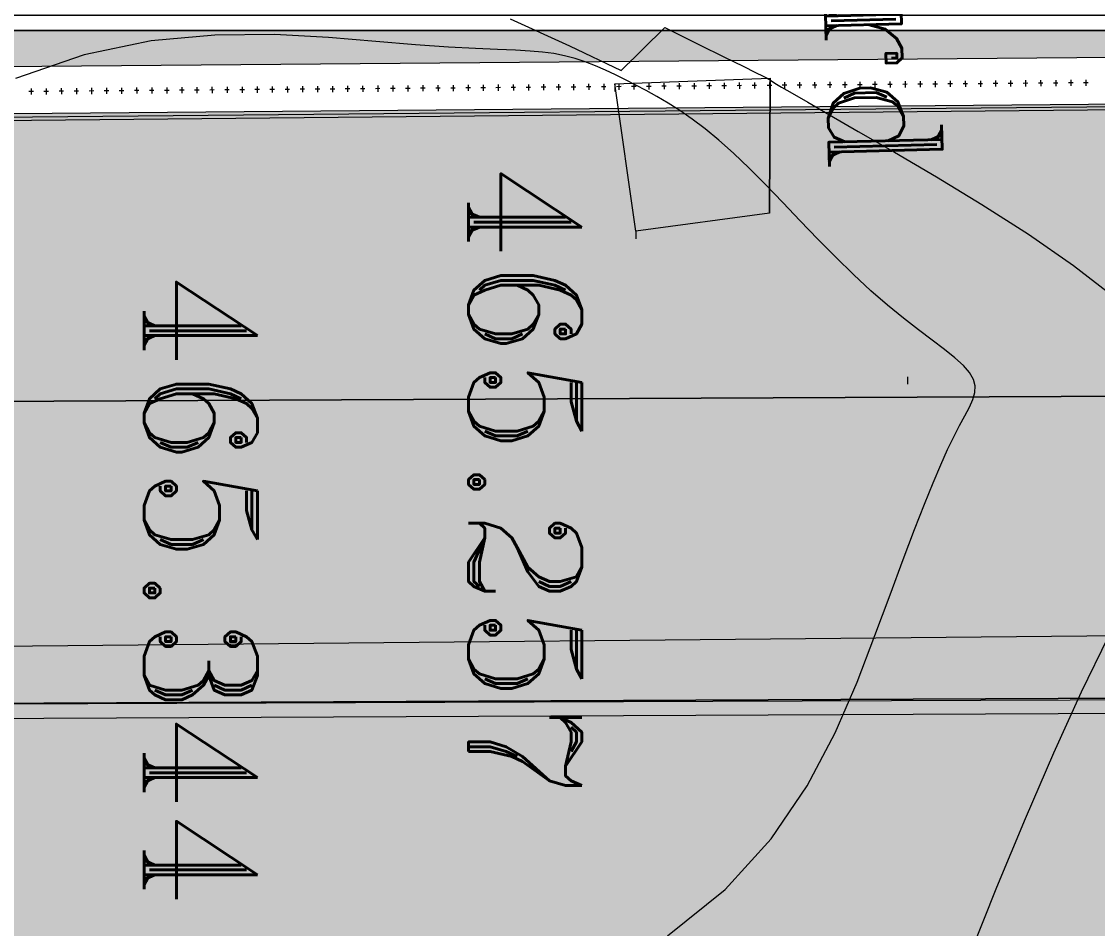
# Model space of a CAD drawing. Header units: millimetres. Extents: x 132836 to 1862386, y -330276 to -143438.
# Drawn here: x 223184 to 230308, y -276730 to -270728 of the extents above; entities that cross this region are included whole.
import ezdxf

# ---------------------------------------------------------------- set-up
doc = ezdxf.new("R2010")
doc.units = ezdxf.units.MM
doc.header["$MEASUREMENT"] = 0
doc.linetypes.add('Wipeout_Contour', pattern=[1000, 0, -1000])
for name, color, linetype in [('Divers - Dessin général', 7, 'Continuous'), ('Nouveau_0', 7, 'Continuous'), ('Nouveau_CN_01_00', 7, 'Continuous'), ('Nouveau_CN_02_00', 7, 'Continuous'), ('Nouveau_mur enbeton', 7, 'Continuous'), ('Nouveau_regard', 7, 'Continuous'), ('Nouveau_rg', 7, 'Continuous'), ('Nouveau_TopoAlt', 7, 'Continuous'), ('Nouveau_TopoJIS', 7, 'Continuous'), ('Sols_ Dalles', 7, 'Continuous'), ('Structure - Murs extérieurs', 7, 'Continuous'), ('TopoAlt', 7, 'Continuous')]:
    doc.layers.add(name, color=color, linetype=linetype)
doc.styles.add('STYLE_GENERE_5', font='romant.shx')

msp = doc.modelspace()

# ---------------------------------------------------------------- hatches: boundary and pattern name
at = {"linetype": 'Continuous', "lineweight": 0, "true_color": 0x6f6f6f}
h = msp.add_hatch(color=8, dxfattribs=at)
h.paths.add_polyline_path([(141848.442, -275935.042), (141848.442, -295062.571), (269220.821, -293826.868), (269220.821, -270902.734), (268763.049, -270902.734), (254213.6, -271040.575), (254213.6, -163437.635), (153156.2, -163437.635), (153156.2, -271040.575), (153182.962, -271040.57), (153183.146, -272000.514, -0.40942736), (149183.681, -275935.042)])
h.paths.add_polyline_path([(158435.584, -260639.953), (155145.584, -260639.953), (155145.584, -248364.953), (155145.584, -243089.974), (155145.584, -242189.974), (158435.584, -242189.974)], flags=0)
h.paths.add_polyline_path([(196775.042, -260810.571), (196775.042, -222495.57), (186955.542, -222495.57), (186955.542, -218295.57), (196754.55, -218295.57), (196754.55, -208495.57), (196754.55, -204495.57), (193355.542, -204495.57), (193355.542, -201780.57), (193355.542, -195161.535), (195576.034, -195161.535), (195576.034, -189810.571), (217850.068, -189810.571), (217850.068, -262266.885), (245610.045, -262266.885), (245610.045, -253395.571), (245626.034, -253395.571), (246426.034, -253395.571), (247826.034, -253395.571), (247826.034, -248005.571), (247826.034, -246605.571), (245626.034, -246605.571), (245610.045, -246605.571), (245610.045, -171995.57), (212806.28, -171995.57), (161503.433, -171995.57), (161503.433, -193810.571), (161503.433, -230015.57), (161503.433, -260810.571)], flags=0)
h.paths.add_polyline_path([(162737.042, -269433.913, -0.09031866), (162858.773, -268727.623, -0.20144873), (163912.639, -267592.74, -0.10421145), (164718.006, -267415.055), (165317.979, -267409.371, -0.10404461), (166125.354, -267571.244, -0.23825546), (167284.257, -268953.318, -0.05518862), (167336.836, -269390.334), (167338.931, -269611.438), (167351.046, -270890.267), (167092.583, -271892.761, -0.26794919), (165370.083, -272909.124), (164770.11, -272914.808, -0.19371746), (163379.252, -272370.185, -0.07056876), (163028.663, -271931.262, -0.1316525), (162751.253, -270933.845)], flags=0)
h.paths.add_polyline_path([(173316.986, -273599.031), (173316.986, -273452.052), (173330.488, -267377.824, -0.3805567), (175316.986, -265609.826), (175394.714, -265609.826), (175394.714, -270609.826), (190394.714, -270609.826), (190394.714, -265609.826), (195356.191, -265609.826, -0.41421356), (196856.191, -267109.826), (196856.191, -273660.699, -0.34550161), (195137.285, -275433.432), (175327.752, -275599.002, -0.4157911)], flags=0)
h.paths.add_polyline_path([(205510.093, -271504.083, -0.13447393), (205230.948, -270484.937), (205230.948, -268984.937, -0.41421356), (207230.948, -266984.937), (207830.948, -266984.937, -0.41421356), (209830.948, -268984.937), (209830.948, -270484.937, -0.12882035), (209574.03, -271465.581, -0.27093629), (207830.948, -272484.937), (207230.948, -272484.937, -0.26498)], flags=0)
h.paths.add_polyline_path([(217862.687, -273329.325), (217869.949, -267730.336, -0.09856151), (218100.718, -266943.721), (218117.681, -266951.545, -0.258849), (219955.479, -265605.827), (219953.141, -265587.294), (220637.569, -265587.294), (220637.569, -265687.294), (220637.569, -270687.294), (250537.569, -270687.294), (250537.569, -265687.294), (252208.004, -265687.294), (254186.294, -265687.294), (254186.294, -267687.294), (254186.294, -271062.255, 0.00134576), (254186.323, -271073.021), (254197.209, -273095.233, -0.41421356), (252208.004, -275105.97), (243484.534, -275105.97, -0.00518896), (243431.438, -275116.103), (235447.992, -275196.191), (220071.012, -275253.24, -0.38655333), (217873.089, -273475.385, -0.02518922)], flags=0)
at = {"linetype": 'Continuous', "lineweight": 0, "true_color": 0x90b349}
msp.add_hatch(color=55, dxfattribs=at).paths.add_polyline_path([(250537.569, -270787.354), (220537.569, -270787.354), (220537.569, -273253.269), (250548.615, -273114.341), (250537.729, -271092.129), (250537.664, -271092.129, -0.00134576), (250537.583, -271062.255), (250537.569, -271062.255)])
at = {"layer": 'Nouveau_mur enbeton', "linetype": 'Continuous', "lineweight": 5, "true_color": 0x072a91}
msp.add_hatch(color=164, dxfattribs=at).paths.add_polyline_path([(228140.911, -271102.51), (227111.911, -271141.51), (227250.911, -272115.51), (228136.911, -271996.51)])
at = {"layer": 'Sols_ Dalles', "linetype": 'Continuous', "lineweight": 0, "true_color": 0x2e271c}
msp.add_hatch(color=250, dxfattribs=at).paths.add_polyline_path([(217961.309, -273253.269, 0.4157911), (219972.076, -275253.24), (252109.067, -275105.97, 0.41421356), (254098.272, -273095.233), (254087.386, -271073.021, -0.00134576), (254087.357, -271062.255), (254087.357, -267687.294), (254087.357, -265687.294), (250537.569, -265687.294), (250537.569, -270787.292), (250537.729, -271092.129), (250548.615, -273114.341), (220537.569, -273253.269), (220537.569, -270687.294), (220537.569, -265687.294), (219961.309, -265687.294, 0.25884891), (218113.763, -267154.752, 0.09856162), (217961.309, -267920.633)])

# ---------------------------------------------------------------- linework, layer by layer
at = {"color": 9, "linetype": 'Continuous', "lineweight": 5}
msp.add_lwpolyline([(217873.089, -273475.385, 0.38655333), (220071.012, -275253.24), (235447.992, -275196.191), (243431.438, -275116.103, 0.00518896), (243484.534, -275105.97), (252208.004, -275105.97, 0.41421356), (254197.209, -273095.233), (254186.323, -271073.021, -0.00134576), (254186.294, -271062.255), (254186.294, -267687.294), (254186.294, -265687.294), (252208.004, -265687.294), (250537.569, -265687.294), (250537.569, -270687.294), (220637.569, -270687.294), (220637.569, -265687.294), (220637.569, -265587.294), (219953.141, -265587.294), (219955.479, -265605.827, 0.258849), (218117.681, -266951.545), (218100.718, -266943.721, 0.09856151), (217869.949, -267730.336), (217862.687, -273329.325, 0.02518922)], format="xyb", close=True, dxfattribs=at)
at = {"color": 7, "linetype": 'Continuous', "lineweight": 5}
msp.add_lwpolyline([(250537.569, -270787.354), (220537.569, -270787.354), (220537.569, -273253.269), (250548.615, -273114.341), (250537.729, -271092.129), (250537.664, -271092.129, -0.00134576), (250537.583, -271062.255), (250537.569, -271062.255)], format="xyb", close=True, dxfattribs=at)
at = {"color": 253, "linetype": 'Continuous', "lineweight": 5, "true_color": 0x9f9f9f, "flags": 128}
msp.add_lwpolyline([(250548.615, -273114.341), (220537.569, -273253.269)], dxfattribs=at)
at = {"layer": 'Nouveau_CN_01_00', "color": 8, "linetype": 'Continuous', "lineweight": 5, "flags": 128}
msp.add_lwpolyline([(230378.145, -274799.448), (230200.069, -275165.034), (230016.064, -275569.63), (229828.6, -276003.772), (229640.149, -276457.998), (229453.18, -276922.846)], dxfattribs=at)
at = {"layer": 'Nouveau_rg', "color": 8, "linetype": 'Continuous', "lineweight": 5, "flags": 128}
msp.add_lwpolyline([(147567.552, -275358.909), (159741.501, -275704.121), (179134.524, -275550.958), (194861.845, -275038.784), (213710.215, -274947.589), (235087.482, -274747.605), (252251.249, -274647.467), (263883.891, -274697.543)], dxfattribs=at)
at = {"layer": 'Nouveau_TopoJIS', "color": 8, "linetype": 'Continuous', "lineweight": 5}
for p, q in [((227250.911, -272115.51), (227250.911, -272165.51)), ((229049.911, -273078.51), (229049.911, -273128.51))]:
    msp.add_line(p, q, dxfattribs=at)
at = {"layer": 'Sols_ Dalles', "color": 7, "linetype": 'Continuous', "lineweight": 5, "flags": 128}
msp.add_lwpolyline([(217961.309, -273253.269, 0.4157911), (219972.076, -275253.24), (252109.067, -275105.97, 0.41421356), (254098.272, -273095.233), (254087.386, -271073.021, -0.00134576), (254087.357, -271062.255), (254087.357, -267687.294), (254087.357, -265687.294), (250537.569, -265687.294), (250537.569, -270787.292), (250537.729, -271092.129), (250548.615, -273114.341), (220537.569, -273253.269), (220537.569, -270687.294), (220537.569, -265687.294), (219961.309, -265687.294, 0.25884891), (218113.763, -267154.752, 0.09856162), (217961.309, -267920.633)], format="xyb", close=True, dxfattribs=at)
at = {"layer": 'Sols_ Dalles', "color": 250, "linetype": 'Continuous', "lineweight": 5, "true_color": 0x1f1f1f}
msp.add_lwpolyline([(217961.309, -273253.269, 0.4157911), (219972.076, -275253.24), (252109.067, -275105.97, 0.41421356), (254098.272, -273095.233), (254087.386, -271073.021, -0.00134576), (254087.357, -271062.255), (254087.357, -267687.294), (254087.357, -265687.294), (250537.569, -265687.294), (250537.569, -270787.292), (250537.729, -271092.129), (250548.615, -273114.341), (220537.569, -273253.269), (220537.569, -270687.294), (220537.569, -265687.294), (219961.309, -265687.294, 0.25884891), (218113.763, -267154.752, 0.09856162), (217961.309, -267920.633)], format="xyb", close=True, dxfattribs=at)
at = {"layer": 'Structure - Murs extérieurs', "color": 7, "linetype": 'Continuous', "lineweight": 5}
for points in [[(220537.569, -270787.292), (250537.569, -270787.292)], [(252109.067, -275105.97), (219972.076, -275253.24)], [(219972.573, -275353.239), (252109.564, -275205.969)]]:
    msp.add_lwpolyline(points, dxfattribs=at)
at = {"layer": 'TopoAlt', "color": 190, "linetype": 'Continuous', "lineweight": 5, "true_color": 0x8002ff}
msp.add_lwpolyline([(253886.348, -270769.248), (218046.957, -271071.504)], dxfattribs=at)

# ---------------------------------------------------------------- texts
at = {"layer": 'Nouveau_TopoAlt', "color": 253, "linetype": 'Continuous', "lineweight": 5, "true_color": 0x9f9f9f, "char_height": 750, "attachment_point": 1, "rotation": 270, "style": 'STYLE_GENERE_5'}
for s, insert in [('\\A1;{\\pql;\\Fromant.shx;465.257}', (226893.723, -271670.01)), ('\\A1;{\\pql;\\Fromant.shx;465.344}', (224745.426, -272388.208))]:
    msp.add_mtext(s, dxfattribs=dict(at, insert=insert))

# ---------------------------------------------------------------- next in the draw order: wipeouts: each hides what was drawn before it
at = {"color": 254, "linetype": 'Wipeout_Contour', "lineweight": 0, "ltscale": 1438589.353908819}
msp.add_wipeout([(253886.348, -270769.248), (218046.952, -271070.502), (218048.617, -271379.892), (253886.294, -271069.253)], dxfattribs=at).dxf.layer = 'TopoAlt'

# ---------------------------------------------------------------- next in the draw order: linework, layer by layer
at = {"color": 7, "linetype": 'Continuous', "lineweight": 5}
for p, q in [((227637.068, -271135.222), (227637.396, -271175.221)), ((227736.824, -271134.403), (227737.152, -271174.402)), ((227836.58, -271133.583), (227836.908, -271173.582)), ((227936.336, -271132.764), (227936.664, -271172.763)), ((228036.092, -271131.944), (228036.42, -271171.943)), ((228135.848, -271131.125), (228136.176, -271171.124)), ((228235.604, -271130.305), (228235.932, -271170.304)), ((228335.36, -271129.486), (228335.688, -271169.485)), ((228435.116, -271128.666), (228435.444, -271168.665)), ((228534.872, -271127.847), (228535.2, -271167.846)), ((228634.628, -271127.027), (228634.956, -271167.026)), ((228734.384, -271126.208), (228734.712, -271166.207)), ((228834.14, -271125.388), (228834.468, -271165.387)), ((228933.896, -271124.569), (228934.224, -271164.568)), ((229033.652, -271123.75), (229033.98, -271163.748)), ((229133.408, -271122.93), (229133.736, -271162.929)), ((229233.164, -271122.111), (229233.492, -271162.109)), ((229332.92, -271121.291), (229333.248, -271161.29)), ((229432.676, -271120.472), (229433.004, -271160.47)), ((229532.432, -271119.652), (229532.76, -271159.651)), ((229632.188, -271118.833), (229632.516, -271158.831)), ((229731.944, -271118.013), (229732.272, -271158.012)), ((229831.7, -271117.194), (229832.028, -271157.192)), ((229931.456, -271116.374), (229931.784, -271156.373)), ((230031.212, -271115.555), (230031.54, -271155.553)), ((230146.131, -271134.611), (230116.132, -271134.858)), ((230130.968, -271114.735), (230131.296, -271154.734)), ((230245.887, -271133.792), (230215.888, -271134.038)), ((230230.724, -271113.916), (230231.052, -271153.914)), ((223262.968, -271191.156), (223232.969, -271191.402)), ((223247.804, -271171.28), (223248.133, -271211.279)), ((223362.724, -271190.337), (223332.725, -271190.583)), ((223347.56, -271170.46), (223347.889, -271210.459)), ((223462.48, -271189.517), (223432.481, -271189.763)), ((223447.316, -271169.641), (223447.645, -271209.64)), ((223562.236, -271188.698), (223532.237, -271188.944)), ((223547.072, -271168.821), (223547.401, -271208.82)), ((223661.992, -271187.878), (223631.993, -271188.124)), ((223646.828, -271168.002), (223647.157, -271208.001)), ((223761.748, -271187.059), (223731.749, -271187.305)), ((223746.584, -271167.182), (223746.913, -271207.181)), ((223861.504, -271186.239), (223831.505, -271186.486)), ((223846.34, -271166.363), (223846.669, -271206.362)), ((223961.26, -271185.42), (223931.261, -271185.666)), ((223946.096, -271165.543), (223946.425, -271205.542)), ((224061.016, -271184.6), (224031.017, -271184.847)), ((224045.852, -271164.724), (224046.181, -271204.723)), ((224160.772, -271183.781), (224130.773, -271184.027)), ((224145.608, -271163.905), (224145.937, -271203.903)), ((224260.528, -271182.961), (224230.529, -271183.208)), ((224245.364, -271163.085), (224245.693, -271203.084)), ((224360.284, -271182.142), (224330.285, -271182.388)), ((224345.12, -271162.266), (224345.449, -271202.264)), ((224460.04, -271181.322), (224430.041, -271181.569)), ((224444.876, -271161.446), (224445.205, -271201.445)), ((224559.796, -271180.503), (224529.797, -271180.749)), ((224544.632, -271160.627), (224544.961, -271200.625)), ((224659.552, -271179.683), (224629.553, -271179.93)), ((224644.388, -271159.807), (224644.717, -271199.806)), ((224759.308, -271178.864), (224729.309, -271179.11)), ((224744.144, -271158.988), (224744.473, -271198.986)), ((224859.064, -271178.044), (224829.065, -271178.291)), ((224843.9, -271158.168), (224844.229, -271198.167)), ((224958.82, -271177.225), (224928.821, -271177.471)), ((224943.656, -271157.349), (224943.985, -271197.347)), ((225058.576, -271176.405), (225028.577, -271176.652)), ((225043.412, -271156.529), (225043.741, -271196.528)), ((225158.332, -271175.586), (225128.333, -271175.832)), ((225143.168, -271155.71), (225143.497, -271195.708)), ((225258.088, -271174.766), (225228.089, -271175.013)), ((225242.924, -271154.89), (225243.253, -271194.889)), ((225357.844, -271173.947), (225327.845, -271174.193)), ((225342.68, -271154.071), (225343.009, -271194.069)), ((225457.6, -271173.127), (225427.601, -271173.374)), ((225442.436, -271153.251), (225442.765, -271193.25)), ((225557.356, -271172.308), (225527.357, -271172.554)), ((225542.192, -271152.432), (225542.521, -271192.43)), ((225657.112, -271171.488), (225627.113, -271171.735)), ((225641.948, -271151.612), (225642.277, -271191.611)), ((225756.868, -271170.669), (225726.869, -271170.915)), ((225741.704, -271150.793), (225742.033, -271190.791)), ((225856.624, -271169.849), (225826.625, -271170.096)), ((225841.46, -271149.973), (225841.789, -271189.972)), ((225956.38, -271169.03), (225926.381, -271169.276)), ((225941.216, -271149.154), (225941.545, -271189.152)), ((226056.136, -271168.21), (226026.137, -271168.457)), ((226040.972, -271148.334), (226041.301, -271188.333)), ((226155.892, -271167.391), (226125.893, -271167.637)), ((226140.728, -271147.515), (226141.057, -271187.513)), ((226255.648, -271166.571), (226225.649, -271166.818)), ((226240.484, -271146.695), (226240.813, -271186.694)), ((226355.404, -271165.752), (226325.405, -271165.998)), ((226340.24, -271145.876), (226340.569, -271185.874)), ((226455.16, -271164.932), (226425.161, -271165.179)), ((226439.996, -271145.056), (226440.325, -271185.055)), ((226554.916, -271164.113), (226524.917, -271164.359)), ((226539.752, -271144.237), (226540.081, -271184.235)), ((226654.672, -271163.293), (226624.673, -271163.54)), ((226639.508, -271143.417), (226639.837, -271183.416)), ((226754.428, -271162.474), (226724.429, -271162.72)), ((226739.264, -271142.598), (226739.593, -271182.596)), ((226854.184, -271161.654), (226824.185, -271161.901)), ((226839.02, -271141.778), (226839.349, -271181.777)), ((226953.94, -271160.835), (226923.941, -271161.081)), ((226938.776, -271140.959), (226939.104, -271180.957)), ((227053.696, -271160.015), (227023.697, -271160.262)), ((227038.532, -271140.139), (227038.86, -271180.138)), ((227153.452, -271159.196), (227123.453, -271159.442)), ((227138.288, -271139.32), (227138.616, -271179.318)), ((227253.208, -271158.376), (227223.209, -271158.623)), ((227238.044, -271138.5), (227238.372, -271178.499)), ((227352.964, -271157.557), (227322.965, -271157.803)), ((227337.8, -271137.681), (227338.128, -271177.679)), ((227452.72, -271156.737), (227422.721, -271156.984)), ((227437.556, -271136.861), (227437.884, -271176.86)), ((227552.476, -271155.918), (227522.477, -271156.164)), ((227537.312, -271136.042), (227537.64, -271176.041)), ((227652.232, -271155.098), (227622.233, -271155.345)), ((227751.988, -271154.279), (227721.989, -271154.525)), ((227851.744, -271153.459), (227821.745, -271153.706)), ((227951.5, -271152.64), (227921.501, -271152.886)), ((228051.256, -271151.821), (228021.257, -271152.067)), ((228151.012, -271151.001), (228121.013, -271151.247)), ((228250.768, -271150.182), (228220.769, -271150.428)), ((228350.524, -271149.362), (228320.525, -271149.608)), ((228450.28, -271148.543), (228420.281, -271148.789)), ((228550.036, -271147.723), (228520.037, -271147.97)), ((228649.792, -271146.904), (228619.793, -271147.15)), ((228749.548, -271146.084), (228719.549, -271146.331)), ((228849.304, -271145.265), (228819.305, -271145.511)), ((228949.06, -271144.445), (228919.061, -271144.692)), ((229048.815, -271143.626), (229018.817, -271143.872)), ((229148.571, -271142.806), (229118.572, -271143.053)), ((229248.327, -271141.987), (229218.328, -271142.233)), ((229348.083, -271141.167), (229318.084, -271141.414)), ((229447.839, -271140.348), (229417.84, -271140.594)), ((229547.595, -271139.528), (229517.596, -271139.775)), ((229647.351, -271138.709), (229617.352, -271138.955)), ((229747.107, -271137.889), (229717.108, -271138.136)), ((229846.863, -271137.07), (229816.864, -271137.316)), ((229946.619, -271136.25), (229916.62, -271136.497)), ((230046.375, -271135.431), (230016.376, -271135.677))]:
    msp.add_line(p, q, dxfattribs=at)
at = {"layer": 'Divers - Dessin général', "color": 8, "linetype": 'Continuous', "lineweight": 5}
msp.add_lwpolyline([(254205.676, -163437.635), (254186.294, -271067.638), (152856.388, -272027.634), (152839.018, -197317.635), (152835.676, -163437.635)], close=True, dxfattribs=at)
at = {"layer": 'Divers - Dessin général', "color": 14, "linetype": 'Continuous', "lineweight": 5, "true_color": 0x990000}
msp.add_lwpolyline([(254205.676, -163437.635), (254186.294, -271067.638), (152856.388, -272027.634), (152839.018, -197317.635), (152835.676, -163437.635)], close=True, dxfattribs=at)
at = {"layer": 'Nouveau_0', "color": 8, "linetype": 'Continuous', "lineweight": 5}
msp.add_line((152835.676, -272063.016), (254199.193, -271079.638), dxfattribs=at)
msp.add_line((152835.676, -272063.016), (254199.193, -271079.638), dxfattribs=at)
at = {"layer": 'Nouveau_0', "color": 8, "linetype": 'Continuous', "lineweight": 5, "flags": 128}
msp.add_lwpolyline([(152835.676, -272063.016), (254199.193, -271079.638), (254199.193, -163437.635), (152835.676, -163437.635), (152835.676, -197326.333)], close=True, dxfattribs=at)
at = {"layer": 'Nouveau_CN_01_00', "color": 8, "linetype": 'Continuous', "lineweight": 5, "flags": 128}
msp.add_lwpolyline([(226419.31, -270710.925), (226811.598, -270888.322), (227155.189, -271051.536), (227442.526, -270768.752), (227668.645, -270879.935), (227838.946, -270963.717), (227961.421, -271024.049), (228044.064, -271064.882), (228094.866, -271090.17), (228121.821, -271103.862), (228132.921, -271109.912), (228136.157, -271112.27), (228139.302, -271114.853), (228149.237, -271121.443), (228172.624, -271135.785), (228216.123, -271161.626), (228286.394, -271202.711), (228390.1, -271262.788), (228533.9, -271345.602), (228724.455, -271454.899), (228964.718, -271592.923), (229242.806, -271755.902), (229543.128, -271938.565), (229850.092, -272135.636), (230148.108, -272341.843), (230421.585, -272551.913)], dxfattribs=at)
at = {"layer": 'Nouveau_CN_02_00', "color": 8, "linetype": 'Continuous', "lineweight": 5, "flags": 128}
msp.add_lwpolyline([(227460.408, -276779.073), (227843.561, -276471.379), (228148.032, -276135.651), (228386.571, -275785.812), (228571.931, -275435.782), (228716.864, -275099.484), (228834.121, -274790.839), (228934.6, -274520.814), (229021.777, -274288.566), (229097.278, -274090.295), (229162.724, -273922.203), (229219.738, -273780.491), (229269.945, -273661.36), (229314.966, -273561.013), (229356.426, -273475.65), (229395.375, -273401.815), (229430.57, -273337.423), (229460.196, -273280.731), (229482.44, -273229.994), (229495.486, -273183.471), (229497.52, -273139.418), (229486.726, -273096.092), (229461.29, -273051.749), (229419.971, -273004.76), (229363.819, -272953.953), (229294.457, -272898.268), (229213.509, -272836.647), (229122.598, -272768.029), (229023.35, -272691.357), (228917.386, -272605.571), (228806.331, -272509.611), (228691.748, -272403.107), (228574.958, -272288.432), (228457.222, -272168.648), (228339.801, -272046.816), (228223.956, -271925.999), (228110.948, -271809.256), (228002.039, -271699.65), (227898.488, -271600.242), (227801.237, -271513.331), (227709.953, -271438.169), (227623.98, -271373.243), (227542.665, -271317.043), (227465.354, -271268.057), (227391.393, -271224.774), (227320.128, -271185.682), (227250.904, -271149.271), (227183.101, -271114.355), (227116.224, -271081.055), (227049.812, -271049.819), (226983.404, -271021.095), (226916.538, -270995.33), (226848.752, -270972.971), (226779.586, -270954.466), (226708.578, -270940.263), (226634.31, -270930.468), (226551.541, -270923.828), (226454.073, -270918.749), (226335.709, -270913.636), (226190.251, -270906.895), (226011.501, -270896.931), (225793.262, -270882.151), (225529.336, -270860.96), (225215.865, -270834.522), (224858.343, -270815.043), (224464.606, -270817.484), (224042.487, -270856.81), (223599.822, -270947.982), (223144.444, -271105.965)], dxfattribs=at)
at = {"layer": 'Nouveau_regard', "color": 8, "linetype": 'Continuous', "lineweight": 5, "flags": 128}
msp.add_lwpolyline([(228140.911, -271102.51), (228136.911, -271996.51), (227250.911, -272115.51), (227111.911, -271141.51)], close=True, dxfattribs=at)
msp.add_lwpolyline([(228136.911, -271996.51), (228140.911, -271102.51)], dxfattribs=at)
at = {"layer": 'Nouveau_TopoJIS', "color": 8, "linetype": 'Continuous', "lineweight": 5}
for p, q in [((228140.911, -271102.51), (228140.911, -271152.51)), ((227111.911, -271141.51), (227111.911, -271191.51))]:
    msp.add_line(p, q, dxfattribs=at)
at = {"layer": 'Structure - Murs extérieurs', "color": 7, "linetype": 'Continuous', "lineweight": 5, "flags": 128}
for points in [[(254087.357, -265587.294), (250537.569, -265587.294), (250437.569, -265587.294), (250437.569, -265687.294), (250437.569, -270687.292), (220637.569, -270687.292), (220637.569, -265687.294), (220637.569, -265587.294), (220537.569, -265587.294), (219953.141, -265587.294, 0.25972716), (218021.387, -267116.457, 0.0985618), (217861.309, -267920.633), (217861.309, -273253.269, 0.41578544), (219972.573, -275353.239), (252109.564, -275205.969, 0.41421921)], [(252109.067, -275105.97), (219972.076, -275253.24, -0.4157911), (217961.309, -273253.269), (217961.309, -267920.633, -0.09856162), (218113.763, -267154.752, -0.2588489), (219961.309, -265687.294), (220537.569, -265687.294), (220537.569, -270687.292), (220537.569, -270787.292), (220637.569, -270787.292), (250437.569, -270787.292), (250537.569, -270787.292), (250537.569, -270687.292), (250537.569, -265687.294), (254087.357, -265687.294)]]:
    msp.add_lwpolyline(points, format="xyb", dxfattribs=at)
at = {"layer": 'TopoAlt', "color": 7, "linetype": 'Continuous', "lineweight": 5, "flags": 128}
msp.add_lwpolyline([(253886.348, -270769.248), (218046.952, -271070.502), (218048.617, -271379.892), (253886.294, -271069.253)], close=True, dxfattribs=at)

# ---------------------------------------------------------------- next in the draw order: texts
at = {"layer": 'Nouveau_0', "color": 253, "linetype": 'Continuous', "lineweight": 5, "true_color": 0x9f9f9f, "insert": (228191.257, -267966.744), "char_height": 750, "attachment_point": 7, "rotation": 271.4030731, "style": 'STYLE_GENERE_5'}
msp.add_mtext('\\A1;{\\pql;\\Fromant.shx;Regard}', dxfattribs=at)

doc.saveas('drawing.dxf')
